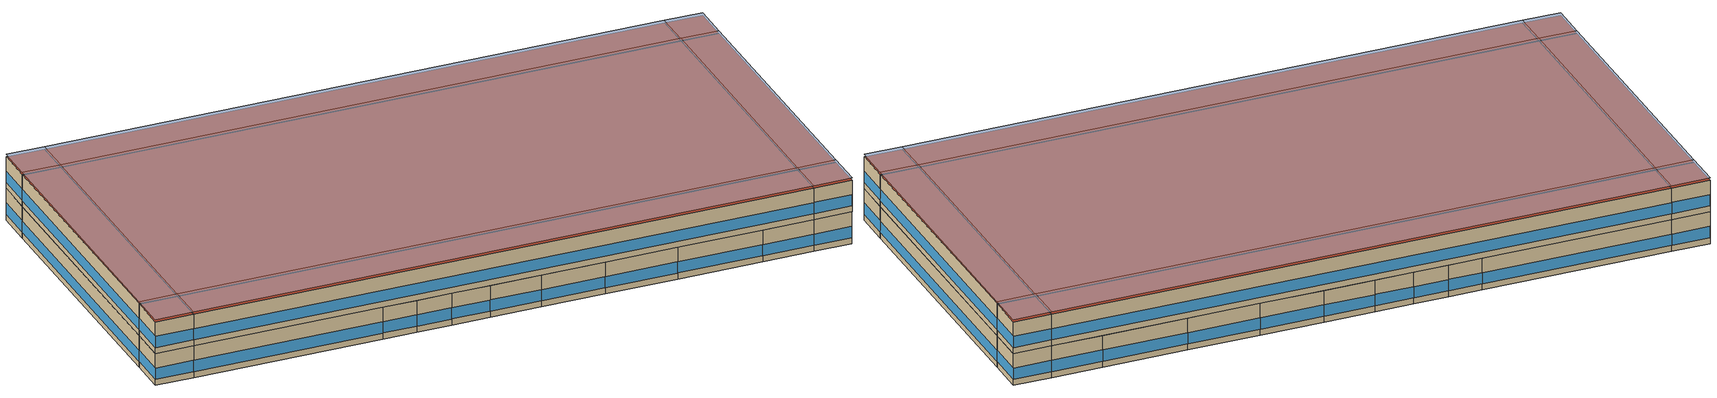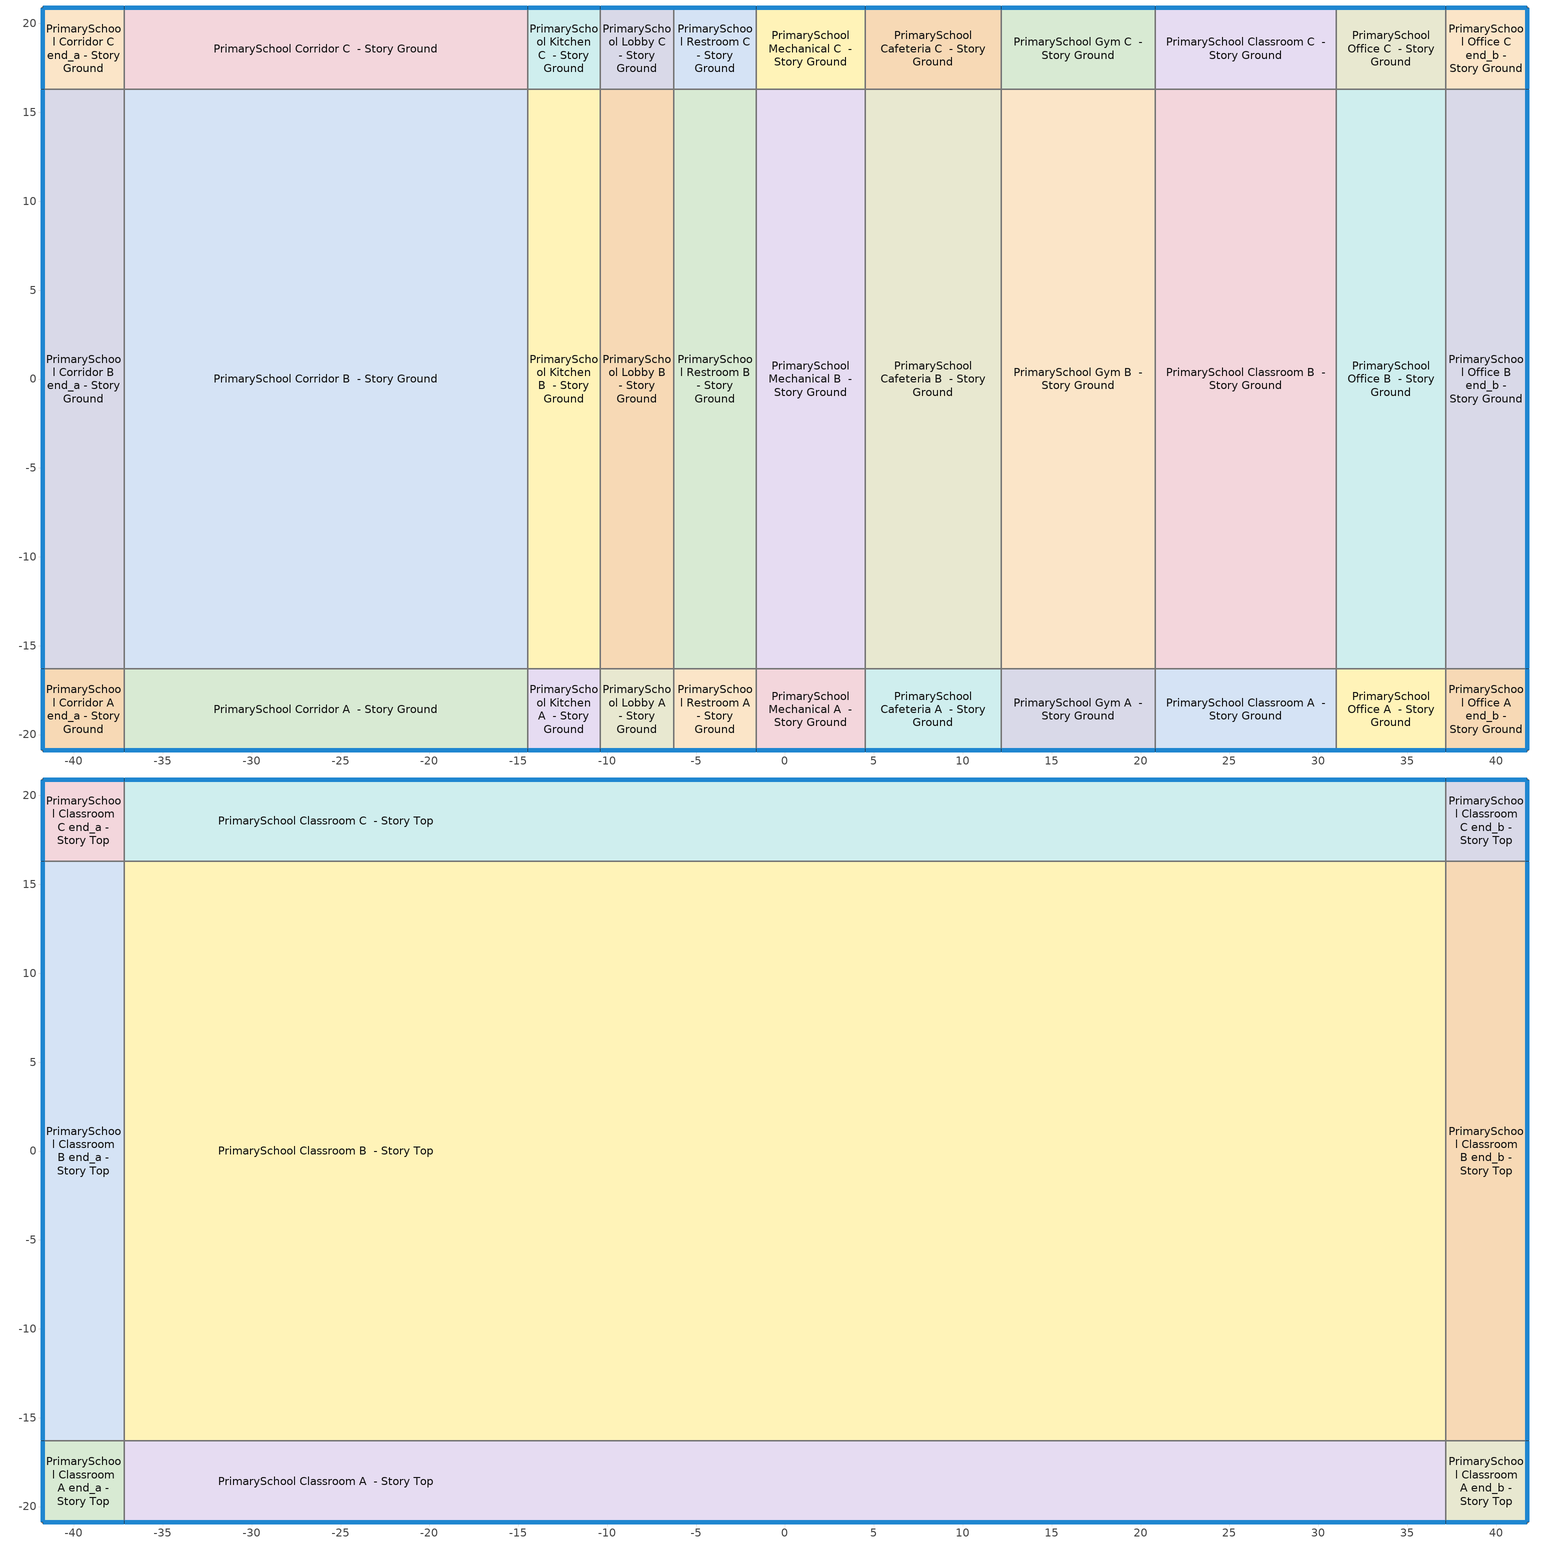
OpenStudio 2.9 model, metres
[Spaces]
PrimarySchool Corridor A end_a - Story Ground
 floor ground: -41.74,-20.87 -41.74,-16.3 -37.16,-16.3 -37.16,-20.87 z0
 wall outside: -41.74,-16.3 -41.74,-20.87 -37.16,-20.87 z0:3.96
 wall to PrimarySchool Corridor B end_a - Story Ground: -37.16,-16.3 -41.74,-16.3 z0:3.96
 wall to PrimarySchool Corridor A  - Story Ground: -37.16,-20.87 -37.16,-16.3 z0:3.96
 window: -41.74,-16.32 -41.74,-20.84 / -41.71,-20.87 -37.19,-20.87 z0.76:2.16
PrimarySchool Corridor B end_a - Story Ground
 floor ground: -41.74,-16.3 -41.74,16.3 -37.16,16.3 -37.16,-16.3 z0
 wall outside: -41.74,16.3 -41.74,-16.3 z0:3.96
 wall to PrimarySchool Corridor C end_a - Story Ground: -37.16,16.3 -41.74,16.3 z0:3.96
 wall to PrimarySchool Corridor B  - Story Ground: -37.16,-16.3 -37.16,16.3 z0:3.96
 window: -41.74,16.27 -41.74,-16.27 z0.76:2.15
PrimarySchool Corridor C end_a - Story Ground
 floor ground: -41.74,16.3 -41.74,20.87 -37.16,20.87 -37.16,16.3 z0
 wall outside: -37.16,20.87 -41.74,20.87 -41.74,16.3 z0:3.96
 wall to PrimarySchool Corridor C  - Story Ground: -37.16,16.3 -37.16,20.87 z0:3.96
 window: -41.74,20.84 -41.74,16.32 / -37.19,20.87 -41.71,20.87 z0.76:2.16
PrimarySchool Corridor A  - Story Ground
 floor ground: -37.16,-20.87 -37.16,-16.3 -14.47,-16.3 -14.47,-20.87 z0
 wall outside: -37.16,-20.87 -14.47,-20.87 z0:3.96
 wall to PrimarySchool Corridor B  - Story Ground: -14.47,-16.3 -37.16,-16.3 z0:3.96
 wall to PrimarySchool Kitchen A  - Story Ground: -14.47,-20.87 -14.47,-16.3 z0:3.96
 window: -37.14,-20.87 -14.5,-20.87 z0.76:2.15
PrimarySchool Corridor B  - Story Ground
 floor ground: -37.16,-16.3 -37.16,16.3 -14.47,16.3 -14.47,-16.3 z0
 wall to PrimarySchool Corridor C  - Story Ground: -14.47,16.3 -37.16,16.3 z0:3.96
 wall to PrimarySchool Kitchen B  - Story Ground: -14.47,-16.3 -14.47,16.3 z0:3.96
PrimarySchool Corridor C  - Story Ground
 floor ground: -37.16,16.3 -37.16,20.87 -14.47,20.87 -14.47,16.3 z0
 wall outside: -14.47,20.87 -37.16,20.87 z0:3.96
 wall to PrimarySchool Kitchen C  - Story Ground: -14.47,16.3 -14.47,20.87 z0:3.96
 window: -14.5,20.87 -37.14,20.87 z0.76:2.15
PrimarySchool Kitchen A  - Story Ground
 floor ground: -14.47,-20.87 -14.47,-16.3 -10.4,-16.3 -10.4,-20.87 z0
 wall outside: -14.47,-20.87 -10.4,-20.87 z0:3.96
 wall to PrimarySchool Kitchen B  - Story Ground: -10.4,-16.3 -14.47,-16.3 z0:3.96
 wall to PrimarySchool Lobby A  - Story Ground: -10.4,-20.87 -10.4,-16.3 z0:3.96
 window: -14.45,-20.87 -10.43,-20.87 z0.76:2.17
PrimarySchool Kitchen B  - Story Ground
 floor ground: -14.47,-16.3 -14.47,16.3 -10.4,16.3 -10.4,-16.3 z0
 wall to PrimarySchool Kitchen C  - Story Ground: -10.4,16.3 -14.47,16.3 z0:3.96
 wall to PrimarySchool Lobby B  - Story Ground: -10.4,-16.3 -10.4,16.3 z0:3.96
PrimarySchool Kitchen C  - Story Ground
 floor ground: -14.47,16.3 -14.47,20.87 -10.4,20.87 -10.4,16.3 z0
 wall outside: -10.4,20.87 -14.47,20.87 z0:3.96
 wall to PrimarySchool Lobby C  - Story Ground: -10.4,16.3 -10.4,20.87 z0:3.96
 window: -10.43,20.87 -14.45,20.87 z0.76:2.17
PrimarySchool Lobby A  - Story Ground
 floor ground: -10.4,-20.87 -10.4,-16.3 -6.24,-16.3 -6.24,-20.87 z0
 wall outside: -10.4,-20.87 -6.24,-20.87 z0:3.96
 wall to PrimarySchool Lobby B  - Story Ground: -6.24,-16.3 -10.4,-16.3 z0:3.96
 wall to PrimarySchool Restroom A  - Story Ground: -6.24,-20.87 -6.24,-16.3 z0:3.96
 window: -10.38,-20.87 -6.27,-20.87 z0.76:2.17
PrimarySchool Lobby B  - Story Ground
 floor ground: -10.4,-16.3 -10.4,16.3 -6.24,16.3 -6.24,-16.3 z0
 wall to PrimarySchool Lobby C  - Story Ground: -6.24,16.3 -10.4,16.3 z0:3.96
 wall to PrimarySchool Restroom B  - Story Ground: -6.24,-16.3 -6.24,16.3 z0:3.96
PrimarySchool Lobby C  - Story Ground
 floor ground: -10.4,16.3 -10.4,20.87 -6.24,20.87 -6.24,16.3 z0
 wall outside: -6.24,20.87 -10.4,20.87 z0:3.96
 wall to PrimarySchool Restroom C  - Story Ground: -6.24,16.3 -6.24,20.87 z0:3.96
 window: -6.27,20.87 -10.38,20.87 z0.76:2.17
PrimarySchool Restroom A  - Story Ground
 floor ground: -6.24,-20.87 -6.24,-16.3 -1.62,-16.3 -1.62,-20.87 z0
 wall outside: -6.24,-20.87 -1.62,-20.87 z0:3.96
 wall to PrimarySchool Restroom B  - Story Ground: -1.62,-16.3 -6.24,-16.3 z0:3.96
 wall to PrimarySchool Mechanical A  - Story Ground: -1.62,-20.87 -1.62,-16.3 z0:3.96
 window: -6.22,-20.87 -1.64,-20.87 z0.76:2.16
PrimarySchool Restroom B  - Story Ground
 floor ground: -6.24,-16.3 -6.24,16.3 -1.62,16.3 -1.62,-16.3 z0
 wall to PrimarySchool Restroom C  - Story Ground: -1.62,16.3 -6.24,16.3 z0:3.96
 wall to PrimarySchool Mechanical B  - Story Ground: -1.62,-16.3 -1.62,16.3 z0:3.96
PrimarySchool Restroom C  - Story Ground
 floor ground: -6.24,16.3 -6.24,20.87 -1.62,20.87 -1.62,16.3 z0
 wall outside: -1.62,20.87 -6.24,20.87 z0:3.96
 wall to PrimarySchool Mechanical C  - Story Ground: -1.62,16.3 -1.62,20.87 z0:3.96
 window: -1.64,20.87 -6.22,20.87 z0.76:2.16
PrimarySchool Mechanical A  - Story Ground
 floor ground: -1.62,-20.87 -1.62,-16.3 4.51,-16.3 4.51,-20.87 z0
 wall outside: -1.62,-20.87 4.51,-20.87 z0:3.96
 wall to PrimarySchool Mechanical B  - Story Ground: 4.51,-16.3 -1.62,-16.3 z0:3.96
 wall to PrimarySchool Cafeteria A  - Story Ground: 4.51,-20.87 4.51,-16.3 z0:3.96
 window: -1.59,-20.87 4.48,-20.87 z0.76:2.16
PrimarySchool Mechanical B  - Story Ground
 floor ground: -1.62,-16.3 -1.62,16.3 4.51,16.3 4.51,-16.3 z0
 wall to PrimarySchool Mechanical C  - Story Ground: 4.51,16.3 -1.62,16.3 z0:3.96
 wall to PrimarySchool Cafeteria B  - Story Ground: 4.51,-16.3 4.51,16.3 z0:3.96
PrimarySchool Mechanical C  - Story Ground
 floor ground: -1.62,16.3 -1.62,20.87 4.51,20.87 4.51,16.3 z0
 wall outside: 4.51,20.87 -1.62,20.87 z0:3.96
 wall to PrimarySchool Cafeteria C  - Story Ground: 4.51,16.3 4.51,20.87 z0:3.96
 window: 4.48,20.87 -1.59,20.87 z0.76:2.16
PrimarySchool Cafeteria A  - Story Ground
 floor ground: 4.51,-20.87 4.51,-16.3 12.15,-16.3 12.15,-20.87 z0
 wall outside: 4.51,-20.87 12.15,-20.87 z0:3.96
 wall to PrimarySchool Cafeteria B  - Story Ground: 12.15,-16.3 4.51,-16.3 z0:3.96
 wall to PrimarySchool Gym A  - Story Ground: 12.15,-20.87 12.15,-16.3 z0:3.96
 window: 4.53,-20.87 12.13,-20.87 z0.76:2.16
PrimarySchool Cafeteria B  - Story Ground
 floor ground: 4.51,-16.3 4.51,16.3 12.15,16.3 12.15,-16.3 z0
 wall to PrimarySchool Cafeteria C  - Story Ground: 12.15,16.3 4.51,16.3 z0:3.96
 wall to PrimarySchool Gym B  - Story Ground: 12.15,-16.3 12.15,16.3 z0:3.96
PrimarySchool Cafeteria C  - Story Ground
 floor ground: 4.51,16.3 4.51,20.87 12.15,20.87 12.15,16.3 z0
 wall outside: 12.15,20.87 4.51,20.87 z0:3.96
 wall to PrimarySchool Gym C  - Story Ground: 12.15,16.3 12.15,20.87 z0:3.96
 window: 12.13,20.87 4.53,20.87 z0.76:2.16
PrimarySchool Gym A  - Story Ground
 floor ground: 12.15,-20.87 12.15,-16.3 20.83,-16.3 20.83,-20.87 z0
 wall outside: 12.15,-20.87 20.83,-20.87 z0:3.96
 wall to PrimarySchool Gym B  - Story Ground: 20.83,-16.3 12.15,-16.3 z0:3.96
 wall to PrimarySchool Classroom A  - Story Ground: 20.83,-20.87 20.83,-16.3 z0:3.96
 window: 12.18,-20.87 20.81,-20.87 z0.76:2.16
PrimarySchool Gym B  - Story Ground
 floor ground: 12.15,-16.3 12.15,16.3 20.83,16.3 20.83,-16.3 z0
 wall to PrimarySchool Gym C  - Story Ground: 20.83,16.3 12.15,16.3 z0:3.96
 wall to PrimarySchool Classroom B  - Story Ground: 20.83,-16.3 20.83,16.3 z0:3.96
PrimarySchool Gym C  - Story Ground
 floor ground: 12.15,16.3 12.15,20.87 20.83,20.87 20.83,16.3 z0
 wall outside: 20.83,20.87 12.15,20.87 z0:3.96
 wall to PrimarySchool Classroom C  - Story Ground: 20.83,16.3 20.83,20.87 z0:3.96
 window: 20.81,20.87 12.18,20.87 z0.76:2.16
PrimarySchool Classroom A  - Story Ground
 floor ground: 20.83,-20.87 20.83,-16.3 31.02,-16.3 31.02,-20.87 z0
 wall outside: 20.83,-20.87 31.02,-20.87 z0:3.96
 wall to PrimarySchool Classroom B  - Story Ground: 31.02,-16.3 20.83,-16.3 z0:3.96
 wall to PrimarySchool Office A  - Story Ground: 31.02,-20.87 31.02,-16.3 z0:3.96
 window: 20.86,-20.87 30.99,-20.87 z0.76:2.16
PrimarySchool Classroom B  - Story Ground
 floor ground: 20.83,-16.3 20.83,16.3 31.02,16.3 31.02,-16.3 z0
 wall to PrimarySchool Classroom C  - Story Ground: 31.02,16.3 20.83,16.3 z0:3.96
 wall to PrimarySchool Office B  - Story Ground: 31.02,-16.3 31.02,16.3 z0:3.96
PrimarySchool Classroom C  - Story Ground
 floor ground: 20.83,16.3 20.83,20.87 31.02,20.87 31.02,16.3 z0
 wall outside: 31.02,20.87 20.83,20.87 z0:3.96
 wall to PrimarySchool Office C  - Story Ground: 31.02,16.3 31.02,20.87 z0:3.96
 window: 30.99,20.87 20.86,20.87 z0.76:2.16
PrimarySchool Office A  - Story Ground
 floor ground: 31.02,-20.87 31.02,-16.3 37.16,-16.3 37.16,-20.87 z0
 wall outside: 31.02,-20.87 37.16,-20.87 z0:3.96
 wall to PrimarySchool Office B  - Story Ground: 37.16,-16.3 31.02,-16.3 z0:3.96
 wall to PrimarySchool Office A end_b - Story Ground: 37.16,-20.87 37.16,-16.3 z0:3.96
 window: 31.04,-20.87 37.14,-20.87 z0.76:2.16
PrimarySchool Office B  - Story Ground
 floor ground: 31.02,-16.3 31.02,16.3 37.16,16.3 37.16,-16.3 z0
 wall to PrimarySchool Office C  - Story Ground: 37.16,16.3 31.02,16.3 z0:3.96
 wall to PrimarySchool Office B end_b - Story Ground: 37.16,-16.3 37.16,16.3 z0:3.96
PrimarySchool Office C  - Story Ground
 floor ground: 31.02,16.3 31.02,20.87 37.16,20.87 37.16,16.3 z0
 wall outside: 37.16,20.87 31.02,20.87 z0:3.96
 wall to PrimarySchool Office C end_b - Story Ground: 37.16,16.3 37.16,20.87 z0:3.96
 window: 37.14,20.87 31.04,20.87 z0.76:2.16
PrimarySchool Office A end_b - Story Ground
 floor ground: 37.16,-20.87 37.16,-16.3 41.74,-16.3 41.74,-20.87 z0
 wall outside: 37.16,-20.87 41.74,-20.87 41.74,-16.3 z0:3.96
 wall to PrimarySchool Office B end_b - Story Ground: 41.74,-16.3 37.16,-16.3 z0:3.96
 window: 41.74,-20.84 41.74,-16.32 / 37.19,-20.87 41.71,-20.87 z0.76:2.16
PrimarySchool Office B end_b - Story Ground
 floor ground: 37.16,-16.3 37.16,16.3 41.74,16.3 41.74,-16.3 z0
 wall outside: 41.74,-16.3 41.74,16.3 z0:3.96
 wall to PrimarySchool Office C end_b - Story Ground: 41.74,16.3 37.16,16.3 z0:3.96
 window: 41.74,-16.27 41.74,16.27 z0.76:2.15
PrimarySchool Office C end_b - Story Ground
 floor ground: 37.16,16.3 37.16,20.87 41.74,20.87 41.74,16.3 z0
 wall outside: 41.74,16.3 41.74,20.87 37.16,20.87 z0:3.96
 window: 41.71,20.87 37.19,20.87 / 41.74,16.32 41.74,20.84 z0.76:2.16
PrimarySchool Classroom A end_a - Story Top
 floor to PrimarySchool Corridor A end_a - Story Ground: -41.74,-20.87 -41.74,-16.3 -37.16,-16.3 -37.16,-20.87 z3.96
 wall outside: -41.74,-16.3 -41.74,-20.87 -37.16,-20.87 z3.96:7.92
 wall to PrimarySchool Classroom B end_a - Story Top: -37.16,-16.3 -41.74,-16.3 z3.96:7.92
 wall to PrimarySchool Classroom A  - Story Top: -37.16,-20.87 -37.16,-16.3 z3.96:7.92
 window: -41.74,-16.32 -41.74,-20.84 / -41.71,-20.87 -37.19,-20.87 z4.72:6.13
 roof outside: -37.16,-20.87 -37.16,-16.3 -41.74,-16.3 -41.74,-20.87 z7.92
PrimarySchool Classroom B end_a - Story Top
 floor to PrimarySchool Corridor B end_a - Story Ground: -41.74,-16.3 -41.74,16.3 -37.16,16.3 -37.16,-16.3 z3.96
 wall outside: -41.74,16.3 -41.74,-16.3 z3.96:7.92
 wall to PrimarySchool Classroom C end_a - Story Top: -37.16,16.3 -41.74,16.3 z3.96:7.92
 wall to PrimarySchool Classroom B  - Story Top: -37.16,-16.3 -37.16,16.3 z3.96:7.92
 window: -41.74,16.27 -41.74,-16.27 z4.72:6.11
 roof outside: -37.16,-16.3 -37.16,16.3 -41.74,16.3 -41.74,-16.3 z7.92
PrimarySchool Classroom C end_a - Story Top
 floor to PrimarySchool Corridor C end_a - Story Ground: -41.74,16.3 -41.74,20.87 -37.16,20.87 -37.16,16.3 z3.96
 wall outside: -37.16,20.87 -41.74,20.87 -41.74,16.3 z3.96:7.92
 wall to PrimarySchool Classroom C  - Story Top: -37.16,16.3 -37.16,20.87 z3.96:7.92
 window: -37.19,20.87 -41.71,20.87 / -41.74,20.84 -41.74,16.32 z4.72:6.13
 roof outside: -37.16,16.3 -37.16,20.87 -41.74,20.87 -41.74,16.3 z7.92
PrimarySchool Classroom A  - Story Top
 floor to PrimarySchool Kitchen A  - Story Ground: -10.4,-16.3 -10.4,-20.87 -14.47,-20.87 -14.47,-16.3 z3.96
 floor to PrimarySchool Lobby A  - Story Ground: -6.24,-16.3 -6.24,-20.87 -10.4,-20.87 -10.4,-16.3 z3.96
 floor to PrimarySchool Corridor A  - Story Ground: -14.47,-16.3 -14.47,-20.87 -37.16,-20.87 -37.16,-16.3 z3.96
 floor to PrimarySchool Restroom A  - Story Ground: -1.62,-16.3 -1.62,-20.87 -6.24,-20.87 -6.24,-16.3 z3.96
 floor to PrimarySchool Mechanical A  - Story Ground: 4.51,-16.3 4.51,-20.87 -1.62,-20.87 -1.62,-16.3 z3.96
 floor to PrimarySchool Office A  - Story Ground: 37.16,-16.3 37.16,-20.87 31.02,-20.87 31.02,-16.3 z3.96
 floor to PrimarySchool Cafeteria A  - Story Ground: 12.15,-16.3 12.15,-20.87 4.51,-20.87 4.51,-16.3 z3.96
 floor to PrimarySchool Gym A  - Story Ground: 20.83,-16.3 20.83,-20.87 12.15,-20.87 12.15,-16.3 z3.96
 floor to PrimarySchool Classroom A  - Story Ground: 31.02,-16.3 31.02,-20.87 20.83,-20.87 20.83,-16.3 z3.96
 wall outside: -37.16,-20.87 37.16,-20.87 z3.96:7.92
 wall to PrimarySchool Classroom B  - Story Top: 37.16,-16.3 -37.16,-16.3 z3.96:7.92
 wall to PrimarySchool Classroom A end_b - Story Top: 37.16,-20.87 37.16,-16.3 z3.96:7.92
 window: -37.14,-20.87 37.14,-20.87 z4.72:6.11
 roof outside: 37.16,-20.87 37.16,-16.3 -37.16,-16.3 -37.16,-20.87 z7.92
PrimarySchool Classroom B  - Story Top
 floor to PrimarySchool Kitchen B  - Story Ground: -10.4,16.3 -10.4,-16.3 -14.47,-16.3 -14.47,16.3 z3.96
 floor to PrimarySchool Lobby B  - Story Ground: -6.24,16.3 -6.24,-16.3 -10.4,-16.3 -10.4,16.3 z3.96
 floor to PrimarySchool Corridor B  - Story Ground: -14.47,16.3 -14.47,-16.3 -37.16,-16.3 -37.16,16.3 z3.96
 floor to PrimarySchool Restroom B  - Story Ground: -1.62,16.3 -1.62,-16.3 -6.24,-16.3 -6.24,16.3 z3.96
 floor to PrimarySchool Mechanical B  - Story Ground: 4.51,16.3 4.51,-16.3 -1.62,-16.3 -1.62,16.3 z3.96
 floor to PrimarySchool Office B  - Story Ground: 37.16,16.3 37.16,-16.3 31.02,-16.3 31.02,16.3 z3.96
 floor to PrimarySchool Cafeteria B  - Story Ground: 12.15,16.3 12.15,-16.3 4.51,-16.3 4.51,16.3 z3.96
 floor to PrimarySchool Gym B  - Story Ground: 20.83,16.3 20.83,-16.3 12.15,-16.3 12.15,16.3 z3.96
 floor to PrimarySchool Classroom B  - Story Ground: 31.02,16.3 31.02,-16.3 20.83,-16.3 20.83,16.3 z3.96
 wall to PrimarySchool Classroom C  - Story Top: 37.16,16.3 -37.16,16.3 z3.96:7.92
 wall to PrimarySchool Classroom B end_b - Story Top: 37.16,-16.3 37.16,16.3 z3.96:7.92
 roof outside: 37.16,-16.3 37.16,16.3 -37.16,16.3 -37.16,-16.3 z7.92
PrimarySchool Classroom C  - Story Top
 floor to PrimarySchool Kitchen C  - Story Ground: -10.4,20.87 -10.4,16.3 -14.47,16.3 -14.47,20.87 z3.96
 floor to PrimarySchool Lobby C  - Story Ground: -6.24,20.87 -6.24,16.3 -10.4,16.3 -10.4,20.87 z3.96
 floor to PrimarySchool Corridor C  - Story Ground: -14.47,20.87 -14.47,16.3 -37.16,16.3 -37.16,20.87 z3.96
 floor to PrimarySchool Restroom C  - Story Ground: -1.62,20.87 -1.62,16.3 -6.24,16.3 -6.24,20.87 z3.96
 floor to PrimarySchool Mechanical C  - Story Ground: 4.51,20.87 4.51,16.3 -1.62,16.3 -1.62,20.87 z3.96
 floor to PrimarySchool Office C  - Story Ground: 37.16,20.87 37.16,16.3 31.02,16.3 31.02,20.87 z3.96
 floor to PrimarySchool Cafeteria C  - Story Ground: 12.15,20.87 12.15,16.3 4.51,16.3 4.51,20.87 z3.96
 floor to PrimarySchool Gym C  - Story Ground: 20.83,20.87 20.83,16.3 12.15,16.3 12.15,20.87 z3.96
 floor to PrimarySchool Classroom C  - Story Ground: 31.02,20.87 31.02,16.3 20.83,16.3 20.83,20.87 z3.96
 wall outside: 37.16,20.87 -37.16,20.87 z3.96:7.92
 wall to PrimarySchool Classroom C end_b - Story Top: 37.16,16.3 37.16,20.87 z3.96:7.92
 window: 37.14,20.87 -37.14,20.87 z4.72:6.11
 roof outside: 37.16,16.3 37.16,20.87 -37.16,20.87 -37.16,16.3 z7.92
PrimarySchool Classroom A end_b - Story Top
 floor to PrimarySchool Office A end_b - Story Ground: 37.16,-20.87 37.16,-16.3 41.74,-16.3 41.74,-20.87 z3.96
 wall outside: 37.16,-20.87 41.74,-20.87 41.74,-16.3 z3.96:7.92
 wall to PrimarySchool Classroom B end_b - Story Top: 41.74,-16.3 37.16,-16.3 z3.96:7.92
 window: 41.74,-20.84 41.74,-16.32 / 37.19,-20.87 41.71,-20.87 z4.72:6.13
 roof outside: 41.74,-20.87 41.74,-16.3 37.16,-16.3 37.16,-20.87 z7.92
PrimarySchool Classroom B end_b - Story Top
 floor to PrimarySchool Office B end_b - Story Ground: 37.16,-16.3 37.16,16.3 41.74,16.3 41.74,-16.3 z3.96
 wall outside: 41.74,-16.3 41.74,16.3 z3.96:7.92
 wall to PrimarySchool Classroom C end_b - Story Top: 41.74,16.3 37.16,16.3 z3.96:7.92
 window: 41.74,-16.27 41.74,16.27 z4.72:6.11
 roof outside: 41.74,-16.3 41.74,16.3 37.16,16.3 37.16,-16.3 z7.92
PrimarySchool Classroom C end_b - Story Top
 floor to PrimarySchool Office C end_b - Story Ground: 37.16,16.3 37.16,20.87 41.74,20.87 41.74,16.3 z3.96
 wall outside: 41.74,16.3 41.74,20.87 37.16,20.87 z3.96:7.92
 window: 41.71,20.87 37.19,20.87 / 41.74,16.32 41.74,20.84 z4.72:6.13
 roof outside: 41.74,16.3 41.74,20.87 37.16,20.87 37.16,16.3 z7.92
shading: 41.74,16.3 41.74,20.87 37.16,20.87 37.16,16.3 z8.23; 37.16,-16.3 37.16,16.3 -37.16,16.3 -37.16,-16.3 z8.23; -37.16,16.3 -37.16,20.87 -41.74,20.87 -41.74,16.3 z8.23; -37.16,-16.3 -37.16,16.3 -41.74,16.3 -41.74,-16.3 z8.23; 41.74,-16.3 41.74,16.3 37.16,16.3 37.16,-16.3 z8.23; 37.16,-20.87 37.16,-16.3 -37.16,-16.3 -37.16,-20.87 z8.23; 37.16,16.3 37.16,20.87 -37.16,20.87 -37.16,16.3 z8.23; -37.16,-20.87 -37.16,-16.3 -41.74,-16.3 -41.74,-20.87 z8.23; 41.74,-20.87 41.74,-16.3 37.16,-16.3 37.16,-20.87 z8.23
[Site]
Site 1
[ClimateZones]
Climate Zone Institution Name 2=CEC; Climate Zone Document Name 2=California Climate Zone Descriptions; Climate Zone Document Year 2=1995
[Building]
90.1-2004|PrimarySchool
[SpaceType] Standards Building Type=PrimarySchool
Name | Standards Space Type
PrimarySchool Cafeteria | Cafeteria
PrimarySchool Classroom | Classroom
PrimarySchool Corridor | Corridor
PrimarySchool Gym | Gym
PrimarySchool Kitchen | Kitchen
PrimarySchool Lobby | Lobby
PrimarySchool Mechanical | Mechanical
PrimarySchool Office | Office
PrimarySchool Restroom | Restroom
[BuildingStory] Nominal Floor to Floor Height {m}=3.9624
Name | Nominal Z Coordinate {m}
Story Ground | 0
Story Top | 3.9624
[Space]
Name | Space Type | Building Story | Thermal Zone
PrimarySchool Corridor A end_a - Story Ground | PrimarySchool Corridor | Story Ground | Zone PrimarySchool Corridor A end_a - Story Ground
PrimarySchool Corridor B end_a - Story Ground | PrimarySchool Corridor | Story Ground | Zone PrimarySchool Corridor B end_a - Story Ground
PrimarySchool Corridor C end_a - Story Ground | PrimarySchool Corridor | Story Ground | Zone PrimarySchool Corridor C end_a - Story Ground
PrimarySchool Corridor A  - Story Ground | PrimarySchool Corridor | Story Ground | Zone PrimarySchool Corridor A  - Story Ground
PrimarySchool Corridor B  - Story Ground | PrimarySchool Corridor | Story Ground | Zone PrimarySchool Corridor B  - Story Ground
PrimarySchool Corridor C  - Story Ground | PrimarySchool Corridor | Story Ground | Zone PrimarySchool Corridor C  - Story Ground
PrimarySchool Kitchen A  - Story Ground | PrimarySchool Kitchen | Story Ground | Zone PrimarySchool Kitchen A  - Story Ground
PrimarySchool Kitchen B  - Story Ground | PrimarySchool Kitchen | Story Ground | Zone PrimarySchool Kitchen B  - Story Ground
PrimarySchool Kitchen C  - Story Ground | PrimarySchool Kitchen | Story Ground | Zone PrimarySchool Kitchen C  - Story Ground
PrimarySchool Lobby A  - Story Ground | PrimarySchool Lobby | Story Ground | Zone PrimarySchool Lobby A  - Story Ground
PrimarySchool Lobby B  - Story Ground | PrimarySchool Lobby | Story Ground | Zone PrimarySchool Lobby B  - Story Ground
PrimarySchool Lobby C  - Story Ground | PrimarySchool Lobby | Story Ground | Zone PrimarySchool Lobby C  - Story Ground
PrimarySchool Restroom A  - Story Ground | PrimarySchool Restroom | Story Ground | Zone PrimarySchool Restroom A  - Story Ground
PrimarySchool Restroom B  - Story Ground | PrimarySchool Restroom | Story Ground | Zone PrimarySchool Restroom B  - Story Ground
PrimarySchool Restroom C  - Story Ground | PrimarySchool Restroom | Story Ground | Zone PrimarySchool Restroom C  - Story Ground
PrimarySchool Mechanical A  - Story Ground | PrimarySchool Mechanical | Story Ground | Zone PrimarySchool Mechanical A  - Story Ground
PrimarySchool Mechanical B  - Story Ground | PrimarySchool Mechanical | Story Ground | Zone PrimarySchool Mechanical B  - Story Ground
PrimarySchool Mechanical C  - Story Ground | PrimarySchool Mechanical | Story Ground | Zone PrimarySchool Mechanical C  - Story Ground
PrimarySchool Cafeteria A  - Story Ground | PrimarySchool Cafeteria | Story Ground | Zone PrimarySchool Cafeteria A  - Story Ground
PrimarySchool Cafeteria B  - Story Ground | PrimarySchool Cafeteria | Story Ground | Zone PrimarySchool Cafeteria B  - Story Ground
PrimarySchool Cafeteria C  - Story Ground | PrimarySchool Cafeteria | Story Ground | Zone PrimarySchool Cafeteria C  - Story Ground
PrimarySchool Gym A  - Story Ground | PrimarySchool Gym | Story Ground | Zone PrimarySchool Gym A  - Story Ground
PrimarySchool Gym B  - Story Ground | PrimarySchool Gym | Story Ground | Zone PrimarySchool Gym B  - Story Ground
PrimarySchool Gym C  - Story Ground | PrimarySchool Gym | Story Ground | Zone PrimarySchool Gym C  - Story Ground
PrimarySchool Classroom A  - Story Ground | PrimarySchool Classroom | Story Ground | Zone PrimarySchool Classroom A  - Story Ground
PrimarySchool Classroom B  - Story Ground | PrimarySchool Classroom | Story Ground | Zone PrimarySchool Classroom B  - Story Ground
PrimarySchool Classroom C  - Story Ground | PrimarySchool Classroom | Story Ground | Zone PrimarySchool Classroom C  - Story Ground
PrimarySchool Office A  - Story Ground | PrimarySchool Office | Story Ground | Zone PrimarySchool Office A  - Story Ground
PrimarySchool Office B  - Story Ground | PrimarySchool Office | Story Ground | Zone PrimarySchool Office B  - Story Ground
PrimarySchool Office C  - Story Ground | PrimarySchool Office | Story Ground | Zone PrimarySchool Office C  - Story Ground
PrimarySchool Office A end_b - Story Ground | PrimarySchool Office | Story Ground | Zone PrimarySchool Office A end_b - Story Ground
PrimarySchool Office B end_b - Story Ground | PrimarySchool Office | Story Ground | Zone PrimarySchool Office B end_b - Story Ground
PrimarySchool Office C end_b - Story Ground | PrimarySchool Office | Story Ground | Zone PrimarySchool Office C end_b - Story Ground
PrimarySchool Classroom A end_a - Story Top | PrimarySchool Classroom | Story Top | Zone PrimarySchool Classroom A end_a - Story Top
PrimarySchool Classroom B end_a - Story Top | PrimarySchool Classroom | Story Top | Zone PrimarySchool Classroom B end_a - Story Top
PrimarySchool Classroom C end_a - Story Top | PrimarySchool Classroom | Story Top | Zone PrimarySchool Classroom C end_a - Story Top
PrimarySchool Classroom A  - Story Top | PrimarySchool Classroom | Story Top | Zone PrimarySchool Classroom A  - Story Top
PrimarySchool Classroom B  - Story Top | PrimarySchool Classroom | Story Top | Zone PrimarySchool Classroom B  - Story Top
PrimarySchool Classroom C  - Story Top | PrimarySchool Classroom | Story Top | Zone PrimarySchool Classroom C  - Story Top
PrimarySchool Classroom A end_b - Story Top | PrimarySchool Classroom | Story Top | Zone PrimarySchool Classroom A end_b - Story Top
PrimarySchool Classroom B end_b - Story Top | PrimarySchool Classroom | Story Top | Zone PrimarySchool Classroom B end_b - Story Top
PrimarySchool Classroom C end_b - Story Top | PrimarySchool Classroom | Story Top | Zone PrimarySchool Classroom C end_b - Story Top
[ThermalZone] Multiplier=1; Use Ideal Air Loads=No
Zone PrimarySchool Corridor A end_a - Story Ground; Zone PrimarySchool Corridor B end_a - Story Ground; Zone PrimarySchool Corridor C end_a - Story Ground; Zone PrimarySchool Corridor A  - Story Ground; Zone PrimarySchool Corridor B  - Story Ground; Zone PrimarySchool Corridor C  - Story Ground; Zone PrimarySchool Kitchen A  - Story Ground; Zone PrimarySchool Kitchen B  - Story Ground; Zone PrimarySchool Kitchen C  - Story Ground; Zone PrimarySchool Lobby A  - Story Ground; Zone PrimarySchool Lobby B  - Story Ground; Zone PrimarySchool Lobby C  - Story Ground; Zone PrimarySchool Restroom A  - Story Ground; Zone PrimarySchool Restroom B  - Story Ground; Zone PrimarySchool Restroom C  - Story Ground; Zone PrimarySchool Mechanical A  - Story Ground; Zone PrimarySchool Mechanical B  - Story Ground; Zone PrimarySchool Mechanical C  - Story Ground; Zone PrimarySchool Cafeteria A  - Story Ground; Zone PrimarySchool Cafeteria B  - Story Ground; Zone PrimarySchool Cafeteria C  - Story Ground; Zone PrimarySchool Gym A  - Story Ground; Zone PrimarySchool Gym B  - Story Ground; Zone PrimarySchool Gym C  - Story Ground; Zone PrimarySchool Classroom A  - Story Ground; Zone PrimarySchool Classroom B  - Story Ground; Zone PrimarySchool Classroom C  - Story Ground; Zone PrimarySchool Office A  - Story Ground; Zone PrimarySchool Office B  - Story Ground; Zone PrimarySchool Office C  - Story Ground; Zone PrimarySchool Office A end_b - Story Ground; Zone PrimarySchool Office B end_b - Story Ground; Zone PrimarySchool Office C end_b - Story Ground; Zone PrimarySchool Classroom A end_a - Story Top; Zone PrimarySchool Classroom B end_a - Story Top; Zone PrimarySchool Classroom C end_a - Story Top; Zone PrimarySchool Classroom A  - Story Top; Zone PrimarySchool Classroom B  - Story Top; Zone PrimarySchool Classroom C  - Story Top; Zone PrimarySchool Classroom A end_b - Story Top; Zone PrimarySchool Classroom B end_b - Story Top; Zone PrimarySchool Classroom C end_b - Story Top
[Sizing:Zone] Zone Cooling Design Supply Air Temperature Input Method=SupplyAirTemperature; Zone Cooling Design Supply Air Temperature {C}=14; Zone Cooling Design Supply Air Temperature Difference {deltaC}=11.11; Zone Heating Design Supply Air Temperature Input Method=SupplyAirTemperature; Zone Heating Design Supply Air Temperature {C}=40; Zone Heating Design Supply Air Temperature Difference {deltaC}=11.11; Zone Cooling Design Supply Air Humidity Ratio {kg-H2O/kg-air}=0.0085; Zone Heating Design Supply Air Humidity Ratio {kg-H2O/kg-air}=0.008; Cooling Design Air Flow Method=DesignDay; Heating Design Air Flow Method=DesignDay; Account for Dedicated Outdoor Air System=No; Dedicated Outdoor Air System Control Strategy=NeutralSupplyAir; Dedicated Outdoor Air Low Setpoint Temperature for Design {C}=autosize; Dedicated Outdoor Air High Setpoint Temperature for Design {C}=autosize
Zone PrimarySchool Corridor A end_a - Story Ground; Zone PrimarySchool Corridor B end_a - Story Ground; Zone PrimarySchool Corridor C end_a - Story Ground; Zone PrimarySchool Corridor A  - Story Ground; Zone PrimarySchool Corridor B  - Story Ground; Zone PrimarySchool Corridor C  - Story Ground; Zone PrimarySchool Kitchen A  - Story Ground; Zone PrimarySchool Kitchen B  - Story Ground; Zone PrimarySchool Kitchen C  - Story Ground; Zone PrimarySchool Lobby A  - Story Ground; Zone PrimarySchool Lobby B  - Story Ground; Zone PrimarySchool Lobby C  - Story Ground; Zone PrimarySchool Restroom A  - Story Ground; Zone PrimarySchool Restroom B  - Story Ground; Zone PrimarySchool Restroom C  - Story Ground; Zone PrimarySchool Mechanical A  - Story Ground; Zone PrimarySchool Mechanical B  - Story Ground; Zone PrimarySchool Mechanical C  - Story Ground; Zone PrimarySchool Cafeteria A  - Story Ground; Zone PrimarySchool Cafeteria B  - Story Ground; Zone PrimarySchool Cafeteria C  - Story Ground; Zone PrimarySchool Gym A  - Story Ground; Zone PrimarySchool Gym B  - Story Ground; Zone PrimarySchool Gym C  - Story Ground; Zone PrimarySchool Classroom A  - Story Ground; Zone PrimarySchool Classroom B  - Story Ground; Zone PrimarySchool Classroom C  - Story Ground; Zone PrimarySchool Office A  - Story Ground; Zone PrimarySchool Office B  - Story Ground; Zone PrimarySchool Office C  - Story Ground; Zone PrimarySchool Office A end_b - Story Ground; Zone PrimarySchool Office B end_b - Story Ground; Zone PrimarySchool Office C end_b - Story Ground; Zone PrimarySchool Classroom A end_a - Story Top; Zone PrimarySchool Classroom B end_a - Story Top; Zone PrimarySchool Classroom C end_a - Story Top; Zone PrimarySchool Classroom A  - Story Top; Zone PrimarySchool Classroom B  - Story Top; Zone PrimarySchool Classroom C  - Story Top; Zone PrimarySchool Classroom A end_b - Story Top; Zone PrimarySchool Classroom B end_b - Story Top; Zone PrimarySchool Classroom C end_b - Story Top
[ElectricLoadCenter:Inverter:Simple]
Electric Load Center Inverter Simple 1: Inverter Efficiency=0.96
[ElectricLoadCenter:Distribution]
Electric Load Center Distribution 1: Inverter=Electric Load Center Inverter Simple 1
[PhotovoltaicPerformance:Simple] Fraction of Surface Area with Active Solar Cells=0.75; Conversion Efficiency Input Mode=Fixed; Value for Cell Efficiency if Fixed=0.1976
Photovoltaic Performance Simple 1; Photovoltaic Performance Simple 2; Photovoltaic Performance Simple 3; Photovoltaic Performance Simple 4; Photovoltaic Performance Simple 5; Photovoltaic Performance Simple 6; Photovoltaic Performance Simple 7; Photovoltaic Performance Simple 8; Photovoltaic Performance Simple 9
[Generator:Photovoltaic]
Name | Surface | Module Performance
Generator Photovoltaic 1 | PV - Surface 252 | Photovoltaic Performance Simple 1
Generator Photovoltaic 2 | PV - Surface 228 | Photovoltaic Performance Simple 2
Generator Photovoltaic 3 | PV - Surface 216 | Photovoltaic Performance Simple 3
Generator Photovoltaic 4 | PV - Surface 210 | Photovoltaic Performance Simple 4
Generator Photovoltaic 5 | PV - Surface 246 | Photovoltaic Performance Simple 5
Generator Photovoltaic 6 | PV - Surface 222 | Photovoltaic Performance Simple 6
Generator Photovoltaic 7 | PV - Surface 234 | Photovoltaic Performance Simple 7
Generator Photovoltaic 8 | PV - Surface 204 | Photovoltaic Performance Simple 8
Generator Photovoltaic 9 | PV - Surface 240 | Photovoltaic Performance Simple 9
